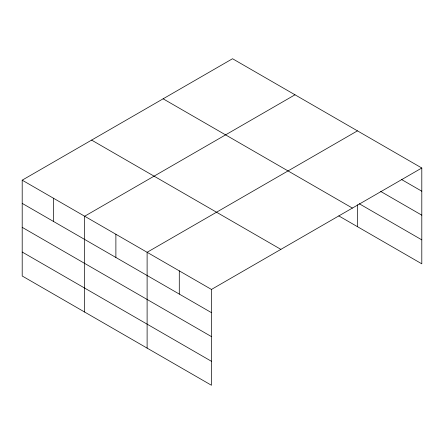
<?xml version="1.0" encoding="UTF-8"?>
<svg xmlns="http://www.w3.org/2000/svg" width="444" height="444" viewBox="0 0 444 444"><rect width="100%" height="100%" fill="white"/><g stroke="black" fill="none" stroke-linecap="round" stroke-linejoin="round"><path stroke-width="0.67" d="M421.8 168.004L232.539 58.736L22.2 180.175L22.2 275.996L211.461 385.264L211.461 289.444L421.8 168.004L421.8 263.825L338.833 215.928M294.994 94.794L84.654 216.234L84.654 312.054M357.453 130.852L147.114 252.292L147.114 348.113M401.543 179.509L421.8 191.209M380.691 191.436L421.8 215.174M359.24 203.741L421.8 239.86M163.126 98.812L352.386 208.081M91.614 140.099L280.874 249.367M22.2 180.175L211.461 289.444M22.2 203.38L211.461 312.648M22.2 227.345L211.461 336.608M22.2 252.031L211.461 361.299M357.453 204.767L357.453 226.673M179.287 270.868L179.287 294.072M115.884 234.26L115.884 257.464M53.43 198.202L53.43 221.406"/></g></svg>
